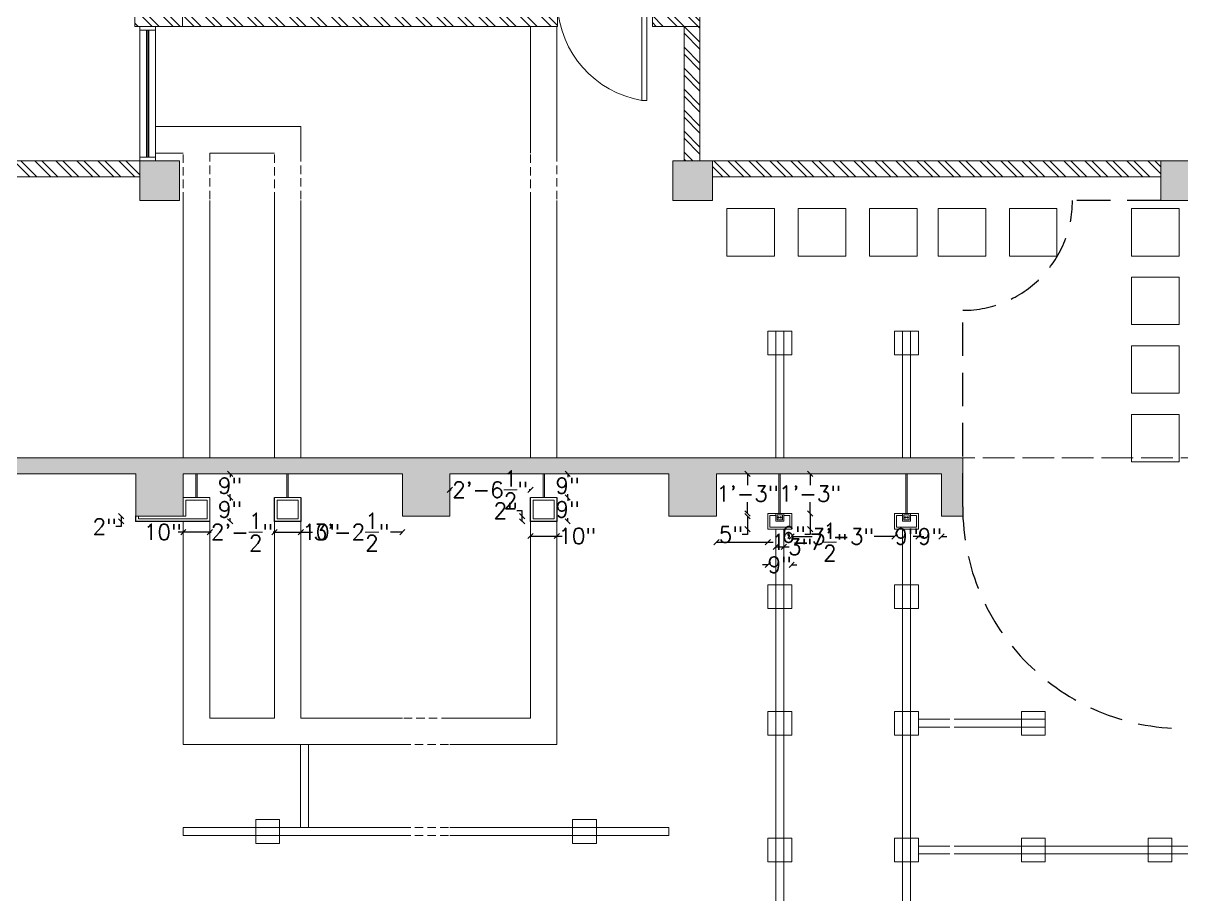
# Model space of a CAD drawing. Header units: inches. Extents: x 111501 to 134888, y 46021 to 52102.
# Drawn here: x 118566.7 to 119005.6, y 46442.8 to 46773 of the extents above; entities that cross this region are included whole.
import ezdxf

# ---------------------------------------------------------------- set-up
doc = ezdxf.new("R2010")
doc.units = ezdxf.units.IN
doc.header["$MEASUREMENT"] = 0
for name, pattern in [('ACAD_ISO02W100', [15, 12, -3]), ('DASHED', [19.05, 12.7, -6.35]), ('HIDDEN2', [4.7625, 3.175, -1.5875])]:
    doc.linetypes.add(name, pattern=pattern)
for name, color, linetype, lineweight in [('column', 252, 'Continuous', 9), ('dimension', 250, 'Continuous', 0), ('DOOR', 1, 'Continuous', 0), ('exterior', 7, 'Continuous', 5), ('SECTION', 7, 'Continuous', 0), ('wall', 7, 'Continuous', 9), ('window', 140, 'Continuous', 15)]:
    doc.layers.add(name, color=color, linetype=linetype, lineweight=lineweight)
doc.layers.add('false ceiling', color=5, linetype='Continuous')
doc.layers.add('H', color=9, linetype='Continuous')
doc.styles.get("Standard").update_dxf_attribs({"font": 'txt.shx', "height": 6})
doc.dimstyles.new('Standard$0', dxfattribs={"dimtxt": 4, "dimasz": 2, "dimexe": 0.125, "dimexo": 0.125, "dimgap": 0.25, "dimtad": 0, "dimtih": 1, "dimtoh": 1, "dimdec": 1, "dimlfac": -1, "dimzin": 0, "dimdsep": 46, "dimlunit": 4, "dimtxsty": 'Standard', "dimblk": 'OBLIQUE', "dimblk1": 'DOTSMALL', "dimblk2": 'DOTSMALL', "dimcen": 0, "dimse1": 1, "dimse2": 1, "dimadec": 0, "dimazin": 0, "dimtfac": 1, "dimtdec": 1, "dimtofl": 0, "dimtmove": 0, "dimatfit": 3, "dimfxl": 1, "dimtolj": 1, "dimtzin": 0, "dimarcsym": 0})
pattern_1 = [(135, (165811.399, -52608.515), (-3.97747564, -3.97747564), []), (135, (165811.399, -52605.8636), (-3.97747564, -3.97747564), [])]

# ---------------------------------------------------------------- blocks, each defined once
blk = doc.blocks.new('_Oblique')
at = {"color": 0, "linetype": 'ByBlock', "lineweight": -2}
blk.add_line((-0.5, -0.5), (0.5, 0.5), dxfattribs=at)
blk = doc.blocks.new('*D1491')
at = {"layer": 'Defpoints', "color": 0, "transparency": 16777216}
for p in [(118636.24, 46593.29), (118635.89, 46584.29), (118645.11, 46584.29)]:
    blk.add_point(p, dxfattribs=at)
at = {"layer": 'dimension', "color": 0, "lineweight": -2, "transparency": 16777216}
for p, q in [((118645.11, 46593.29), (118645.11, 46592.04)), ((118645.11, 46584.29), (118645.11, 46585.54))]:
    blk.add_line(p, q, dxfattribs=at)
at = {"layer": 'dimension', "color": 0, "lineweight": -2, "transparency": 16777216, "xscale": 2, "yscale": 2, "zscale": 2}
for p, rotation in [((118645.11, 46593.29), 90), ((118645.11, 46584.29), 270)]:
    blk.add_blockref('_Oblique', p, dxfattribs=dict(at, rotation=rotation))
at = {"layer": 'dimension', "color": 0, "lineweight": 5, "transparency": 16777216, "insert": (118645.11, 46588.79), "char_height": 6, "attachment_point": 5}
blk.add_mtext('\\A1;9"', dxfattribs=at)
blk = doc.blocks.new('_DOTSMALL')
at = {"color": 0, "linetype": 'ByBlock', "lineweight": -2, "const_width": 0.5}
blk.add_lwpolyline([(-0.0625, 0, 1), (0.0625, 0, 1)], format="xyb", close=True, dxfattribs=at)
blk = doc.blocks.new('*D1492')
at = {"layer": 'Defpoints', "color": 0, "transparency": 16777216}
for p in [(118637.05, 46602.29), (118645.11, 46602.29), (118636.5, 46593.29)]:
    blk.add_point(p, dxfattribs=at)
at = {"layer": 'dimension', "color": 0, "lineweight": -2, "transparency": 16777216}
for p, q in [((118645.11, 46602.29), (118645.11, 46601.04)), ((118645.11, 46593.29), (118645.11, 46594.54))]:
    blk.add_line(p, q, dxfattribs=at)
at = {"layer": 'dimension', "color": 0, "lineweight": -2, "transparency": 16777216, "xscale": 2, "yscale": 2, "zscale": 2}
for p, rotation in [((118645.11, 46602.29), 90), ((118645.11, 46593.29), 270)]:
    blk.add_blockref('_Oblique', p, dxfattribs=dict(at, rotation=rotation))
at = {"layer": 'dimension', "color": 0, "lineweight": 5, "transparency": 16777216, "insert": (118645.11, 46597.79), "char_height": 6, "attachment_point": 5}
blk.add_mtext('\\A1;9"', dxfattribs=at)
blk = doc.blocks.new('*D1493')
at = {"layer": 'Defpoints', "color": 0, "transparency": 16777216}
for p in [(118637.37, 46593.29), (118661.87, 46593.29), (118661.87, 46580.22)]:
    blk.add_point(p, dxfattribs=at)
at = {"layer": 'dimension', "color": 0, "lineweight": -2, "transparency": 16777216}
for p, q in [((118637.37, 46580.22), (118637.87, 46580.22)), ((118661.87, 46580.22), (118661.37, 46580.22))]:
    blk.add_line(p, q, dxfattribs=at)
at = {"layer": 'dimension', "color": 0, "lineweight": -2, "transparency": 16777216, "xscale": 2, "yscale": 2, "zscale": 2, "rotation": 180}
blk.add_blockref('_Oblique', (118637.37, 46580.22), dxfattribs=at)
at = {"layer": 'dimension', "color": 0, "lineweight": -2, "transparency": 16777216, "xscale": 2, "yscale": 2, "zscale": 2}
blk.add_blockref('_Oblique', (118661.87, 46580.22), dxfattribs=at)
at = {"layer": 'dimension', "color": 0, "lineweight": 5, "transparency": 16777216, "insert": (118649.62, 46580.22), "char_height": 6, "attachment_point": 5}
blk.add_mtext('\\A1;2\'-{\\H1.000000x;\\S1/2;}"', dxfattribs=at)
blk = doc.blocks.new('*D1494')
at = {"layer": 'Defpoints', "color": 0, "transparency": 16777216}
for p in [(118610.05, 46586.29), (118603.87, 46584.29), (118610.05, 46584.29)]:
    blk.add_point(p, dxfattribs=at)
at = {"layer": 'dimension', "color": 0, "lineweight": -2, "transparency": 16777216}
for p, q in [((118603.87, 46586.29), (118603.87, 46584.29)), ((118603.87, 46582.29), (118601.87, 46582.29)), ((118603.87, 46584.29), (118603.87, 46582.29))]:
    blk.add_line(p, q, dxfattribs=at)
at = {"layer": 'dimension', "color": 0, "lineweight": -2, "transparency": 16777216, "xscale": 2, "yscale": 2, "zscale": 2}
for p, rotation in [((118603.87, 46586.29), 90), ((118603.87, 46584.29), 270)]:
    blk.add_blockref('_Oblique', p, dxfattribs=dict(at, rotation=rotation))
at = {"layer": 'dimension', "color": 0, "lineweight": 5, "transparency": 16777216, "insert": (118597.62, 46582.29), "char_height": 6, "attachment_point": 5}
blk.add_mtext('\\A1;2"', dxfattribs=at)
blk = doc.blocks.new('*D1495')
at = {"layer": 'Defpoints', "color": 0, "transparency": 16777216}
for p in [(118661.87, 46581.92), (118671.87, 46582.41), (118671.87, 46580.22)]:
    blk.add_point(p, dxfattribs=at)
at = {"layer": 'dimension', "color": 0, "lineweight": -2, "transparency": 16777216}
for p, q in [((118661.87, 46580.22), (118671.87, 46580.22)), ((118671.87, 46580.22), (118673.87, 46580.22))]:
    blk.add_line(p, q, dxfattribs=at)
at = {"layer": 'dimension', "color": 0, "lineweight": -2, "transparency": 16777216, "xscale": 2, "yscale": 2, "zscale": 2, "rotation": 180}
blk.add_blockref('_Oblique', (118661.87, 46580.22), dxfattribs=at)
at = {"layer": 'dimension', "color": 0, "lineweight": -2, "transparency": 16777216, "xscale": 2, "yscale": 2, "zscale": 2}
blk.add_blockref('_Oblique', (118671.87, 46580.22), dxfattribs=at)
at = {"layer": 'dimension', "color": 0, "lineweight": 5, "transparency": 16777216, "insert": (118679.62, 46580.22), "char_height": 6, "attachment_point": 5}
blk.add_mtext('\\A1;10"', dxfattribs=at)
blk = doc.blocks.new('*D1496')
at = {"layer": 'Defpoints', "color": 0, "transparency": 16777216}
for p in [(118627.37, 46581.84), (118637.37, 46582.97), (118627.37, 46580.22)]:
    blk.add_point(p, dxfattribs=at)
at = {"layer": 'dimension', "color": 0, "lineweight": -2, "transparency": 16777216}
for p, q in [((118627.37, 46580.22), (118625.37, 46580.22)), ((118637.37, 46580.22), (118627.37, 46580.22))]:
    blk.add_line(p, q, dxfattribs=at)
at = {"layer": 'dimension', "color": 0, "lineweight": -2, "transparency": 16777216, "xscale": 2, "yscale": 2, "zscale": 2, "rotation": 180}
blk.add_blockref('_Oblique', (118627.37, 46580.22), dxfattribs=at)
at = {"layer": 'dimension', "color": 0, "lineweight": -2, "transparency": 16777216, "xscale": 2, "yscale": 2, "zscale": 2}
blk.add_blockref('_Oblique', (118637.37, 46580.22), dxfattribs=at)
at = {"layer": 'dimension', "color": 0, "lineweight": 5, "transparency": 16777216, "insert": (118619.62, 46580.22), "char_height": 6, "attachment_point": 5}
blk.add_mtext('\\A1;10"', dxfattribs=at)
blk = doc.blocks.new('*D1497')
at = {"layer": 'Defpoints', "color": 0, "transparency": 16777216}
for p in [(118710.33, 46586.29), (118671.87, 46583.8), (118710.33, 46580.22)]:
    blk.add_point(p, dxfattribs=at)
at = {"layer": 'dimension', "color": 0, "lineweight": -2, "transparency": 16777216}
for p, q in [((118671.87, 46580.22), (118676.35, 46580.22)), ((118710.33, 46580.22), (118705.85, 46580.22))]:
    blk.add_line(p, q, dxfattribs=at)
at = {"layer": 'dimension', "color": 0, "lineweight": -2, "transparency": 16777216, "xscale": 2, "yscale": 2, "zscale": 2, "rotation": 180}
blk.add_blockref('_Oblique', (118671.87, 46580.22), dxfattribs=at)
at = {"layer": 'dimension', "color": 0, "lineweight": -2, "transparency": 16777216, "xscale": 2, "yscale": 2, "zscale": 2}
blk.add_blockref('_Oblique', (118710.33, 46580.22), dxfattribs=at)
at = {"layer": 'dimension', "color": 0, "lineweight": 5, "transparency": 16777216, "insert": (118691.1, 46580.22), "char_height": 6, "attachment_point": 5}
blk.add_mtext('\\A1;3\'-2{\\H1.000000x;\\S1/2;}"', dxfattribs=at)
blk = doc.blocks.new('*D1498')
at = {"layer": 'Defpoints', "color": 0, "transparency": 16777216}
for p in [(118728.33, 46595.42), (118758.87, 46596.22), (118758.87, 46593.29)]:
    blk.add_point(p, dxfattribs=at)
at = {"layer": 'dimension', "color": 0, "lineweight": -2, "transparency": 16777216}
for p, q in [((118728.33, 46596.22), (118728.85, 46596.22)), ((118758.87, 46596.22), (118758.35, 46596.22))]:
    blk.add_line(p, q, dxfattribs=at)
at = {"layer": 'dimension', "color": 0, "lineweight": -2, "transparency": 16777216, "xscale": 2, "yscale": 2, "zscale": 2, "rotation": 180}
blk.add_blockref('_Oblique', (118728.33, 46596.22), dxfattribs=at)
at = {"layer": 'dimension', "color": 0, "lineweight": -2, "transparency": 16777216, "xscale": 2, "yscale": 2, "zscale": 2}
blk.add_blockref('_Oblique', (118758.87, 46596.22), dxfattribs=at)
at = {"layer": 'dimension', "color": 0, "lineweight": 5, "transparency": 16777216, "insert": (118743.6, 46596.22), "char_height": 6, "attachment_point": 5}
blk.add_mtext('\\A1;2\'-6{\\H1.000000x;\\S1/2;}"', dxfattribs=at)
blk = doc.blocks.new('*D1499')
at = {"layer": 'Defpoints', "color": 0, "transparency": 16777216}
for p in [(118728.33, 46586.29), (118755.74, 46586.29), (118758.87, 46584.29)]:
    blk.add_point(p, dxfattribs=at)
at = {"layer": 'dimension', "color": 0, "lineweight": -2, "transparency": 16777216}
for p, q in [((118755.74, 46588.29), (118753.74, 46588.29)), ((118755.74, 46586.29), (118755.74, 46588.29)), ((118755.74, 46584.29), (118755.74, 46586.29))]:
    blk.add_line(p, q, dxfattribs=at)
at = {"layer": 'dimension', "color": 0, "lineweight": -2, "transparency": 16777216, "xscale": 2, "yscale": 2, "zscale": 2}
for p, rotation in [((118755.74, 46586.29), 90), ((118755.74, 46584.29), 270)]:
    blk.add_blockref('_Oblique', p, dxfattribs=dict(at, rotation=rotation))
at = {"layer": 'dimension', "color": 0, "lineweight": 5, "transparency": 16777216, "insert": (118749.49, 46588.29), "char_height": 6, "attachment_point": 5}
blk.add_mtext('\\A1;2"', dxfattribs=at)
blk = doc.blocks.new('*D1500')
at = {"layer": 'Defpoints', "color": 0, "transparency": 16777216}
for p in [(118758.87, 46580.99), (118768.87, 46580.99), (118768.87, 46578.72)]:
    blk.add_point(p, dxfattribs=at)
at = {"layer": 'dimension', "color": 0, "lineweight": -2, "transparency": 16777216}
for p, q in [((118758.87, 46578.72), (118768.87, 46578.72)), ((118768.87, 46578.72), (118770.87, 46578.72))]:
    blk.add_line(p, q, dxfattribs=at)
at = {"layer": 'dimension', "color": 0, "lineweight": -2, "transparency": 16777216, "xscale": 2, "yscale": 2, "zscale": 2, "rotation": 180}
blk.add_blockref('_Oblique', (118758.87, 46578.72), dxfattribs=at)
at = {"layer": 'dimension', "color": 0, "lineweight": -2, "transparency": 16777216, "xscale": 2, "yscale": 2, "zscale": 2}
blk.add_blockref('_Oblique', (118768.87, 46578.72), dxfattribs=at)
at = {"layer": 'dimension', "color": 0, "lineweight": 5, "transparency": 16777216, "insert": (118776.62, 46578.72), "char_height": 6, "attachment_point": 5}
blk.add_mtext('\\A1;10"', dxfattribs=at)
blk = doc.blocks.new('*D1501')
at = {"layer": 'Defpoints', "color": 0, "transparency": 16777216}
for p in [(118768.35, 46593.29), (118772.96, 46593.29), (118768.76, 46584.29)]:
    blk.add_point(p, dxfattribs=at)
at = {"layer": 'dimension', "color": 0, "lineweight": -2, "transparency": 16777216}
for p, q in [((118772.96, 46593.29), (118772.96, 46592.04)), ((118772.96, 46584.29), (118772.96, 46585.54))]:
    blk.add_line(p, q, dxfattribs=at)
at = {"layer": 'dimension', "color": 0, "lineweight": -2, "transparency": 16777216, "xscale": 2, "yscale": 2, "zscale": 2}
for p, rotation in [((118772.96, 46593.29), 90), ((118772.96, 46584.29), 270)]:
    blk.add_blockref('_Oblique', p, dxfattribs=dict(at, rotation=rotation))
at = {"layer": 'dimension', "color": 0, "lineweight": 5, "transparency": 16777216, "insert": (118772.96, 46588.79), "char_height": 6, "attachment_point": 5}
blk.add_mtext('\\A1;9"', dxfattribs=at)
blk = doc.blocks.new('*D1502')
at = {"layer": 'Defpoints', "color": 0, "lineweight": 5, "transparency": 16777216}
for p in [(118772.96, 46602.29), (118775.14, 46602.29), (118768.35, 46593.29)]:
    blk.add_point(p, dxfattribs=at)
at = {"layer": 'dimension', "color": 0, "lineweight": -2, "transparency": 16777216}
for p, q in [((118772.96, 46602.29), (118772.96, 46601.04)), ((118772.96, 46593.29), (118772.96, 46594.54))]:
    blk.add_line(p, q, dxfattribs=at)
at = {"layer": 'dimension', "color": 0, "lineweight": -2, "transparency": 16777216, "xscale": 2, "yscale": 2, "zscale": 2}
for p, rotation in [((118772.96, 46602.29), 90), ((118772.96, 46593.29), 270)]:
    blk.add_blockref('_Oblique', p, dxfattribs=dict(at, rotation=rotation))
at = {"layer": 'dimension', "color": 0, "lineweight": 5, "transparency": 16777216, "insert": (118772.96, 46597.79), "char_height": 6, "attachment_point": 5}
blk.add_mtext('\\A1;9"', dxfattribs=at)
blk = doc.blocks.new('*D1503')
at = {"layer": 'Defpoints', "color": 0, "transparency": 16777216}
for p in [(118829.3, 46586.29), (118841.07, 46581.29), (118848.8, 46581.29)]:
    blk.add_point(p, dxfattribs=at)
at = {"layer": 'dimension', "color": 0, "lineweight": -2, "transparency": 16777216}
for p, q in [((118841.07, 46586.29), (118841.07, 46581.29)), ((118841.07, 46579.29), (118839.07, 46579.29)), ((118841.07, 46581.29), (118841.07, 46579.29))]:
    blk.add_line(p, q, dxfattribs=at)
at = {"layer": 'dimension', "color": 0, "lineweight": -2, "transparency": 16777216, "xscale": 2, "yscale": 2, "zscale": 2}
for p, rotation in [((118841.07, 46586.29), 90), ((118841.07, 46581.29), 270)]:
    blk.add_blockref('_Oblique', p, dxfattribs=dict(at, rotation=rotation))
at = {"layer": 'dimension', "color": 0, "lineweight": 5, "transparency": 16777216, "insert": (118834.82, 46579.29), "char_height": 6, "attachment_point": 5}
blk.add_mtext('\\A1;5"', dxfattribs=at)
blk = doc.blocks.new('*D1504')
at = {"layer": 'Defpoints', "color": 0, "lineweight": 5, "transparency": 16777216}
for p in [(118841.07, 46602.29), (118850.1, 46602.29), (118848.8, 46587.29)]:
    blk.add_point(p, dxfattribs=at)
at = {"layer": 'dimension', "color": 0, "lineweight": -2, "transparency": 16777216}
for p, q in [((118841.07, 46602.29), (118841.07, 46598.04)), ((118841.07, 46587.29), (118841.07, 46591.54))]:
    blk.add_line(p, q, dxfattribs=at)
at = {"layer": 'dimension', "color": 0, "lineweight": -2, "transparency": 16777216, "xscale": 2, "yscale": 2, "zscale": 2}
for p, rotation in [((118841.07, 46602.29), 90), ((118841.07, 46587.29), 270)]:
    blk.add_blockref('_Oblique', p, dxfattribs=dict(at, rotation=rotation))
at = {"layer": 'dimension', "color": 0, "lineweight": 5, "transparency": 16777216, "insert": (118841.07, 46594.79), "char_height": 6, "attachment_point": 5}
blk.add_mtext('\\A1;1\'-3"', dxfattribs=at)
blk = doc.blocks.new('*D1505')
at = {"layer": 'Defpoints', "color": 0, "transparency": 16777216}
for p in [(118858.23, 46602.29), (118864.79, 46602.29), (118857.8, 46587.29)]:
    blk.add_point(p, dxfattribs=at)
at = {"layer": 'dimension', "color": 0, "lineweight": -2, "transparency": 16777216}
for p, q in [((118864.79, 46602.29), (118864.79, 46598.04)), ((118864.79, 46587.29), (118864.79, 46591.54))]:
    blk.add_line(p, q, dxfattribs=at)
at = {"layer": 'dimension', "color": 0, "lineweight": -2, "transparency": 16777216, "xscale": 2, "yscale": 2, "zscale": 2}
for p, rotation in [((118864.79, 46602.29), 90), ((118864.79, 46587.29), 270)]:
    blk.add_blockref('_Oblique', p, dxfattribs=dict(at, rotation=rotation))
at = {"layer": 'dimension', "color": 0, "lineweight": 5, "transparency": 16777216, "insert": (118864.79, 46594.79), "char_height": 6, "attachment_point": 5}
blk.add_mtext('\\A1;1\'-3"', dxfattribs=at)
blk = doc.blocks.new('*D1506')
at = {"layer": 'Defpoints', "color": 0, "transparency": 16777216}
for p in [(118857.8, 46587.29), (118857.8, 46581.29), (118864.79, 46581.29)]:
    blk.add_point(p, dxfattribs=at)
at = {"layer": 'dimension', "color": 0, "lineweight": -2, "transparency": 16777216}
for p, q in [((118864.79, 46587.29), (118864.79, 46581.29)), ((118864.79, 46579.29), (118862.79, 46579.29)), ((118864.79, 46581.29), (118864.79, 46579.29))]:
    blk.add_line(p, q, dxfattribs=at)
at = {"layer": 'dimension', "color": 0, "lineweight": -2, "transparency": 16777216, "xscale": 2, "yscale": 2, "zscale": 2}
for p, rotation in [((118864.79, 46587.29), 90), ((118864.79, 46581.29), 270)]:
    blk.add_blockref('_Oblique', p, dxfattribs=dict(at, rotation=rotation))
at = {"layer": 'dimension', "color": 0, "lineweight": 5, "transparency": 16777216, "insert": (118858.54, 46579.29), "char_height": 6, "attachment_point": 5}
blk.add_mtext('\\A1;6"', dxfattribs=at)
blk = doc.blocks.new('*D1507')
at = {"layer": 'Defpoints', "color": 0, "transparency": 16777216}
for p in [(118851.8, 46578.09), (118854.8, 46578.58), (118854.8, 46574.61)]:
    blk.add_point(p, dxfattribs=at)
at = {"layer": 'dimension', "color": 0, "lineweight": -2, "transparency": 16777216}
for p, q in [((118851.8, 46574.61), (118854.8, 46574.61)), ((118854.8, 46574.61), (118856.8, 46574.61))]:
    blk.add_line(p, q, dxfattribs=at)
at = {"layer": 'dimension', "color": 0, "lineweight": -2, "transparency": 16777216, "xscale": 2, "yscale": 2, "zscale": 2, "rotation": 180}
blk.add_blockref('_Oblique', (118851.8, 46574.61), dxfattribs=at)
at = {"layer": 'dimension', "color": 0, "lineweight": -2, "transparency": 16777216, "xscale": 2, "yscale": 2, "zscale": 2}
blk.add_blockref('_Oblique', (118854.8, 46574.61), dxfattribs=at)
at = {"layer": 'dimension', "color": 0, "lineweight": 5, "transparency": 16777216, "insert": (118861.05, 46574.61), "char_height": 6, "attachment_point": 5}
blk.add_mtext('\\A1;3"', dxfattribs=at)
blk = doc.blocks.new('*D1508')
at = {"layer": 'Defpoints', "color": 0, "transparency": 16777216}
for p in [(118848.8, 46581.29), (118857.8, 46581.29), (118857.8, 46567.82)]:
    blk.add_point(p, dxfattribs=at)
at = {"layer": 'dimension', "color": 0, "lineweight": -2, "transparency": 16777216}
for p, q in [((118848.8, 46567.82), (118846.8, 46567.82)), ((118857.8, 46567.82), (118859.8, 46567.82))]:
    blk.add_line(p, q, dxfattribs=at)
at = {"layer": 'dimension', "color": 0, "lineweight": -2, "transparency": 16777216, "xscale": 2, "yscale": 2, "zscale": 2}
blk.add_blockref('_Oblique', (118848.8, 46567.82), dxfattribs=at)
at = {"layer": 'dimension', "color": 0, "lineweight": -2, "transparency": 16777216, "xscale": 2, "yscale": 2, "zscale": 2, "rotation": 180}
blk.add_blockref('_Oblique', (118857.8, 46567.82), dxfattribs=at)
at = {"layer": 'dimension', "color": 0, "lineweight": 5, "transparency": 16777216, "insert": (118853.3, 46567.82), "char_height": 6, "attachment_point": 5}
blk.add_mtext('\\A1;9"', dxfattribs=at)
blk = doc.blocks.new('*D1509')
at = {"layer": 'Defpoints', "color": 0, "transparency": 16777216}
for p in [(118829.3, 46586.29), (118848.8, 46587.29), (118848.8, 46576.44)]:
    blk.add_point(p, dxfattribs=at)
at = {"layer": 'dimension', "color": 0, "lineweight": -2, "transparency": 16777216}
for p, q in [((118829.3, 46576.44), (118848.8, 46576.44)), ((118848.8, 46576.44), (118850.8, 46576.44))]:
    blk.add_line(p, q, dxfattribs=at)
at = {"layer": 'dimension', "color": 0, "lineweight": -2, "transparency": 16777216, "xscale": 2, "yscale": 2, "zscale": 2, "rotation": 180}
blk.add_blockref('_Oblique', (118829.3, 46576.44), dxfattribs=at)
at = {"layer": 'dimension', "color": 0, "lineweight": -2, "transparency": 16777216, "xscale": 2, "yscale": 2, "zscale": 2}
blk.add_blockref('_Oblique', (118848.8, 46576.44), dxfattribs=at)
at = {"layer": 'dimension', "color": 0, "lineweight": 5, "transparency": 16777216, "insert": (118864.55, 46576.44), "char_height": 6, "attachment_point": 5}
blk.add_mtext('\\A1;1\'-7{\\H1.000000x;\\S1/2;}"', dxfattribs=at)
blk = doc.blocks.new('*D1510')
at = {"layer": 'Defpoints', "color": 0, "transparency": 16777216}
for p in [(118857.8, 46587.29), (118896.8, 46587.29), (118896.8, 46578.56)]:
    blk.add_point(p, dxfattribs=at)
at = {"layer": 'dimension', "color": 0, "lineweight": -2, "transparency": 16777216}
for p, q in [((118857.8, 46578.56), (118865.55, 46578.56)), ((118896.8, 46578.56), (118889.05, 46578.56))]:
    blk.add_line(p, q, dxfattribs=at)
at = {"layer": 'dimension', "color": 0, "lineweight": -2, "transparency": 16777216, "xscale": 2, "yscale": 2, "zscale": 2, "rotation": 180}
blk.add_blockref('_Oblique', (118857.8, 46578.56), dxfattribs=at)
at = {"layer": 'dimension', "color": 0, "lineweight": -2, "transparency": 16777216, "xscale": 2, "yscale": 2, "zscale": 2}
blk.add_blockref('_Oblique', (118896.8, 46578.56), dxfattribs=at)
at = {"layer": 'dimension', "color": 0, "lineweight": 5, "transparency": 16777216, "insert": (118877.3, 46578.56), "char_height": 6, "attachment_point": 5}
blk.add_mtext('\\A1;3\'-3"', dxfattribs=at)
blk = doc.blocks.new('*D1511')
at = {"layer": 'Defpoints', "color": 0, "transparency": 16777216}
for p in [(118896.8, 46581.29), (118905.8, 46581.29), (118905.8, 46578.56)]:
    blk.add_point(p, dxfattribs=at)
at = {"layer": 'dimension', "color": 0, "lineweight": -2, "transparency": 16777216}
for p, q in [((118896.8, 46578.56), (118894.8, 46578.56)), ((118905.8, 46578.56), (118907.8, 46578.56))]:
    blk.add_line(p, q, dxfattribs=at)
at = {"layer": 'dimension', "color": 0, "lineweight": -2, "transparency": 16777216, "xscale": 2, "yscale": 2, "zscale": 2}
blk.add_blockref('_Oblique', (118896.8, 46578.56), dxfattribs=at)
at = {"layer": 'dimension', "color": 0, "lineweight": -2, "transparency": 16777216, "xscale": 2, "yscale": 2, "zscale": 2, "rotation": 180}
blk.add_blockref('_Oblique', (118905.8, 46578.56), dxfattribs=at)
at = {"layer": 'dimension', "color": 0, "lineweight": 5, "transparency": 16777216, "insert": (118901.3, 46578.56), "char_height": 6, "attachment_point": 5}
blk.add_mtext('\\A1;9"', dxfattribs=at)
blk = doc.blocks.new('*D1512')
at = {"layer": 'Defpoints', "color": 0, "transparency": 16777216}
for p in [(118914.58, 46586.29), (118905.8, 46583.58), (118914.58, 46578.56)]:
    blk.add_point(p, dxfattribs=at)
at = {"layer": 'dimension', "color": 0, "lineweight": -2, "transparency": 16777216}
for p, q in [((118905.8, 46578.56), (118903.8, 46578.56)), ((118914.58, 46578.56), (118916.58, 46578.56))]:
    blk.add_line(p, q, dxfattribs=at)
at = {"layer": 'dimension', "color": 0, "lineweight": -2, "transparency": 16777216, "xscale": 2, "yscale": 2, "zscale": 2}
blk.add_blockref('_Oblique', (118905.8, 46578.56), dxfattribs=at)
at = {"layer": 'dimension', "color": 0, "lineweight": -2, "transparency": 16777216, "xscale": 2, "yscale": 2, "zscale": 2, "rotation": 180}
blk.add_blockref('_Oblique', (118914.58, 46578.56), dxfattribs=at)
at = {"layer": 'dimension', "color": 0, "lineweight": 5, "transparency": 16777216, "insert": (118910.19, 46578.56), "char_height": 6, "attachment_point": 5}
blk.add_mtext('\\A1;9"', dxfattribs=at)

msp = doc.modelspace()

# ---------------------------------------------------------------- hatches: boundary and pattern name
at = {"layer": 'column'}
h = msp.add_hatch(color=256, dxfattribs=at)
h.paths.add_polyline_path([(118614.82, 46720.78), (118625.82, 46720.78), (118625.82, 46709.78), (118614.82, 46709.78)])
h.paths.add_polyline_path([(118614.82, 46709.78), (118610.82, 46709.78), (118610.82, 46720.78), (118614.82, 46720.78)])
h.paths.add_polyline_path([(118625.82, 46709.78), (118625.82, 46705.78), (118614.82, 46705.78), (118614.82, 46709.78)])
h.paths.add_polyline_path([(118610.82, 46705.78), (118610.82, 46709.78), (118614.82, 46709.78), (118614.82, 46705.78)])
h = msp.add_hatch(color=256, dxfattribs=at)
h.paths.add_polyline_path([(118816.74, 46720.78), (118827.74, 46720.78), (118827.74, 46709.78), (118816.74, 46709.78)])
h.paths.add_polyline_path([(118816.74, 46709.78), (118812.74, 46709.78), (118812.74, 46720.78), (118816.74, 46720.78)])
h.paths.add_polyline_path([(118827.74, 46709.78), (118827.74, 46705.78), (118816.74, 46705.78), (118816.74, 46709.78)])
h.paths.add_polyline_path([(118812.74, 46705.78), (118812.74, 46709.78), (118816.74, 46709.78), (118816.74, 46705.78)])
h = msp.add_hatch(color=256, dxfattribs=at)
h.paths.add_polyline_path([(119001.53, 46720.78), (119012.53, 46720.78), (119012.53, 46709.78), (119001.53, 46709.78)])
h.paths.add_polyline_path([(119001.53, 46709.78), (118997.53, 46709.78), (118997.53, 46720.78), (119001.53, 46720.78)])
h.paths.add_polyline_path([(119012.53, 46709.78), (119012.53, 46705.78), (119001.53, 46705.78), (119001.53, 46709.78)])
h.paths.add_polyline_path([(118997.53, 46705.78), (118997.53, 46709.78), (119001.53, 46709.78), (119001.53, 46705.78)])
at = {"layer": 'wall', "lineweight": 5}
h = msp.add_hatch(dxfattribs=at)
h.set_pattern_fill('ANSI32', color=256, scale=15, angle=90, style=0)
h.set_pattern_definition(pattern_1)
h.paths.add_polyline_path([(118698.3, 46771.78), (118695.15, 46771.78), (118627.06, 46771.78), (118627.06, 46779.78), (118769.06, 46779.78), (118769.06, 46771.78), (118746.3, 46771.78), (118746.3, 46771.83)])
h.paths.add_polyline_path([(118823.06, 46771.78), (118823.06, 46779.78), (118805.06, 46779.78), (118805.06, 46775.78), (118805.06, 46771.78), (118817.06, 46771.78)])
h.paths.add_polyline_path([(118627.06, 46771.78), (118627.06, 46779.78), (118609.06, 46779.78), (118609.06, 46771.78), (118610.87, 46771.78), (118616.87, 46771.78)])
h = msp.add_hatch(dxfattribs=at)
h.set_pattern_fill('ANSI32', color=256, scale=15, angle=90, style=0)
h.set_pattern_definition(pattern_1)
h.paths.add_polyline_path([(118823.06, 46771.78), (118817.06, 46771.78), (118817.06, 46720.78), (118823.06, 46720.78)])
h = msp.add_hatch(dxfattribs=at)
h.set_pattern_fill('ANSI32', color=256, scale=15, angle=90, style=0)
h.set_pattern_definition(pattern_1)
h.paths.add_polyline_path([(118281.94, 46714.78), (118281.94, 46720.78), (118093.01, 46720.78), (118093.01, 46714.78)])
h.paths.add_polyline_path([(118485.87, 46714.78), (118485.87, 46720.78), (118296.94, 46720.78), (118296.94, 46714.78)])
h.paths.add_polyline_path([(118078.01, 46714.78), (118078.01, 46720.78), (117893.09, 46720.78), (117893.09, 46714.78)])
h.paths.add_polyline_path([(118610.87, 46714.78), (118610.87, 46720.78), (118500.87, 46720.78), (118500.87, 46714.78)])
h = msp.add_hatch(dxfattribs=at)
h.set_pattern_fill('ANSI32', color=256, scale=15, angle=90, style=0)
h.set_pattern_definition(pattern_1)
h.paths.add_polyline_path([(118997.58, 46714.78), (118997.58, 46720.78), (118827.8, 46720.78), (118827.8, 46714.78)])
h = msp.add_hatch(dxfattribs=at)
h.set_pattern_fill('CONC', color=256, scale=10, style=0)
h.set_pattern_definition([(0, (-2255.474, -1100.255), (0, 10), [0, -10]), (0, (-2255.374, -1103.755), (0, 10), [0, -10]), (0, (-2255.074, -1098.355), (0, 10), [0, -10]), (338.1986, (-2260.274, -1101.4553), (30.00000273, -9.999999105), [1.07703, -52.77462]), (216.8699, (-2259.274, -1101.8553), (29.999999178, 20.000001233), [0.5, -49.5]), (130.6013, (-2259.6739, -1102.1553), (50.000004212, -59.999990182), [0.92195, -91.27349]), (206.5651, (-2262.974, -1103.3553), (-9.99999158, -10.0000131), [0.22361, -22.13707]), (326.3099, (-2263.174, -1103.4553), (19.99999558, -10.000013345), [0.36056, -35.69496]), (108.4349, (-2262.874, -1103.6553), (-9.99998403, 20.000004346), [0.31623, -31.30655]), (225, (-2256.574, -1104.355), (-2e-15, -10.0000031), [0.42426, -13.71787]), (0, (-2256.874, -1104.655), (10, 10), [0.6, -9.4]), (135, (-2256.274, -1104.655), (-10.0000031, 1e-15), [0.42426, -13.71787]), (251.5651, (-2257.774, -1097.9553), (9.99998403, 20.000004346), [0.31623, -31.30655]), (0, (-2257.874, -1098.255), (10, 10), [0.5, -9.5]), (143.1301, (-2257.374, -1098.2553), (-29.999999178, 20.000001233), [0.5, -49.5]), (213.6901, (-2263.074, -1097.8553), (19.99999558, 10.000013345), [0.36056, -35.69496]), (341.5651, (-2263.374, -1098.0553), (-20.000004346, 9.99998403), [0.63246, -30.99032]), (126.8699, (-2262.774, -1098.2553), (20.000001233, -29.999999178), [0.5, -49.5]), (0, (-2260.174, -1098.255), (0, 10), [0, -10]), (0, (-2262.874, -1100.855), (0, 10), [0, -10]), (0, (-2260.074, -1104.555), (0, 10), [0, -10]), (0, (-2257.374, -1101.455), (0, 10), [0, -10]), (0, (-2260.274, -1099.755), (0, 10), [0, -10]), (0, (-2262.474, -1099.455), (0, 10), [0, -10]), (0, (-2261.574, -1100.055), (0, 10), [0, -10]), (0, (-2261.974, -1102.455), (0, 10), [0, -10]), (0, (-2264.374, -1102.055), (0, 10), [0, -10]), (0, (-2264.274, -1099.755), (0, 10), [0, -10]), (0, (-2264.574, -1097.555), (0, 10), [0, -10]), (0, (-2261.474, -1097.155), (0, 10), [0, -10]), (0, (-2259.274, -1096.755), (0, 10), [0, -10]), (0, (-2255.774, -1097.155), (0, 10), [0, -10]), (0, (-2258.174, -1100.255), (0, 10), [0, -10]), (0, (-2259.174, -1098.455), (0, 10), [0, -10]), (0, (-2258.374, -1103.255), (0, 10), [0, -10]), (0, (-2261.374, -1103.755), (0, 10), [0, -10]), (0, (-2258.374, -1105.955), (0, 10), [0, -10]), (0, (-2261.674, -1105.355), (0, 10), [0, -10]), (0, (-2264.874, -1105.655), (0, 10), [0, -10]), (0, (-2263.674, -1106.155), (0, 10), [0, -10]), (0, (-2263.574, -1104.755), (0, 10), [0, -10]), (0, (-2256.874, -1106.355), (0, 10), [0, -10]), (0, (-2255.674, -1102.255), (0, 10), [0, -10]), (0, (-2256.174, -1099.255), (0, 10), [0, -10]), (0, (-2260.774, -1106.455), (0, 10), [0, -10])])
h.paths.add_polyline_path([(118400.4, 46602.29), (118462.94, 46602.29), (118472.94, 46602.29), (118484.37, 46602.29), (118484.37, 46586.29), (118502.37, 46586.29), (118502.37, 46602.29), (118530.87, 46602.29), (118540.87, 46602.29), (118609.37, 46602.29), (118609.37, 46586.29), (118627.37, 46586.29), (118627.37, 46602.29), (118637.37, 46602.29), (118661.87, 46602.29), (118671.87, 46602.29), (118710.33, 46602.29), (118710.33, 46586.29), (118728.33, 46586.29), (118728.33, 46602.29), (118758.87, 46602.29), (118768.87, 46602.29), (118811.3, 46602.29), (118811.3, 46586.29), (118829.3, 46586.29), (118829.3, 46602.29), (118848.8, 46602.29), (118851.8, 46602.29), (118854.8, 46602.29), (118857.8, 46602.29), (118896.8, 46602.29), (118899.8, 46602.29), (118902.8, 46602.29), (118905.8, 46602.29), (118914.58, 46602.29), (118914.58, 46586.29), (118922.58, 46586.29), (118922.58, 46589.79), (118922.58, 46608.29), (118914.58, 46608.29), (118902.8, 46608.29), (118899.8, 46608.29), (118854.8, 46608.29), (118851.8, 46608.29), (118829.3, 46608.29), (118811.3, 46608.29), (118768.87, 46608.29), (118758.87, 46608.29), (118728.33, 46608.29), (118710.33, 46608.29), (118671.87, 46608.29), (118661.87, 46608.29), (118637.37, 46608.29), (118627.37, 46608.29), (118609.37, 46608.29), (118540.87, 46608.29), (118530.87, 46608.29), (118502.37, 46608.29), (118484.37, 46608.29), (118472.94, 46608.29), (118462.94, 46608.29), (118400.4, 46608.29)])
h.paths.add_polyline_path([(118197.23, 46602.29), (118240.94, 46602.29), (118250.94, 46602.29), (118280.44, 46602.29), (118280.44, 46586.29), (118298.44, 46586.29), (118298.44, 46602.29), (118349.94, 46602.29), (118359.94, 46602.29), (118382.4, 46602.29), (118382.4, 46608.29), (118359.94, 46608.29), (118349.94, 46608.29), (118298.44, 46608.29), (118280.44, 46608.29), (118250.94, 46608.29), (118240.94, 46608.29), (118197.23, 46608.29)])
h.paths.add_polyline_path([(117999.8, 46602.29), (118076.51, 46602.29), (118076.51, 46586.29), (118094.51, 46586.29), (118094.51, 46602.29), (118179.23, 46602.29), (118179.23, 46608.29), (117999.8, 46608.29)])
h.paths.add_polyline_path([(117878.09, 46602.29), (117878.09, 46586.29), (117896.09, 46586.29), (117896.09, 46602.29), (117981.8, 46602.29), (117981.8, 46608.29), (117878.09, 46608.29)])
h.paths.add_polyline_path([(118382.4, 46602.29), (118382.4, 46586.29), (118400.4, 46586.29), (118400.4, 46602.29), (118400.4, 46608.29), (118382.4, 46608.29)])
h.paths.add_polyline_path([(117981.8, 46586.29), (117999.8, 46586.29), (117999.8, 46608.29), (117981.8, 46608.29)])
h.paths.add_polyline_path([(118179.23, 46586.29), (118197.23, 46586.29), (118197.23, 46608.29), (118179.23, 46608.29)])

# ---------------------------------------------------------------- linework, layer by layer
at = {"lineweight": 5}
msp.add_lwpolyline([(118627.37, 46584.29), (118609.37, 46584.29), (118609.37, 46586.29), (118627.37, 46586.29)], dxfattribs=at)
at = {"layer": 'column'}
for points in [[(118610.87, 46720.78), (118610.87, 46705.78), (118625.87, 46705.78), (118625.87, 46720.78)], [(118812.8, 46720.78), (118812.8, 46705.78), (118827.8, 46705.78), (118827.8, 46720.78)], [(118997.58, 46720.78), (118997.58, 46705.78), (119012.58, 46705.78), (119012.58, 46720.78)]]:
    msp.add_lwpolyline(points, close=True, dxfattribs=at)
at = {"layer": 'DOOR', "color": 5, "linetype": 'Continuous', "lineweight": 0}
msp.add_lwpolyline([(118801.06, 46779.78), (118802.91, 46779.78), (118802.91, 46743.74), (118801.06, 46743.74)], close=True, dxfattribs=at)
msp.add_arc((118807.53, 46781.67, -0.46), 38.48, 182.8139, 260.3269, dxfattribs=at)
at = {"layer": 'exterior', "color": 1, "linetype": 'ACAD_ISO02W100'}
msp.add_line((119347.18, 46608.29), (117820.73, 46608.29), dxfattribs=at)
at = {"layer": 'false ceiling', "linetype": 'HIDDEN2', "lineweight": 5}
for p, q in [((118627.37, 46705.78), (118627.37, 46723.78)), ((118637.37, 46723.78), (118637.37, 46705.78)), ((118661.87, 46705.78), (118661.87, 46723.78)), ((118671.87, 46723.78), (118671.87, 46705.78)), ((118758.87, 46705.78), (118758.87, 46723.78)), ((118768.87, 46723.78), (118768.87, 46705.78)), ((118728.33, 46509.78), (118710.33, 46509.78)), ((118728.33, 46509.78), (118710.33, 46509.78)), ((118914.58, 46509.29), (118922.58, 46509.29)), ((118914.58, 46506.29), (118922.58, 46506.29)), ((118710.33, 46499.78), (118728.33, 46499.78)), ((118710.33, 46499.78), (118728.33, 46499.78)), ((118710.33, 46468.29), (118728.33, 46468.29)), ((118710.33, 46465.29), (118728.33, 46465.29)), ((118914.58, 46461.29), (118922.58, 46461.29)), ((118914.58, 46458.29), (118922.58, 46458.29))]:
    msp.add_line(p, q, dxfattribs=at)
at = {"layer": 'false ceiling', "lineweight": 5}
for points in [[(118758.87, 46723.78), (118758.87, 46771.78), (118768.87, 46771.78), (118768.87, 46723.78)], [(118671.87, 46723.78), (118671.87, 46733.78), (118616.87, 46733.78), (118616.87, 46723.78), (118627.37, 46723.78)], [(118637.37, 46723.78), (118661.87, 46723.78)], [(118627.37, 46608.29), (118627.37, 46705.78)], [(118637.37, 46705.78), (118637.37, 46608.29)], [(118661.87, 46608.29), (118661.87, 46705.78)], [(118671.87, 46705.78), (118671.87, 46608.29)], [(118758.87, 46608.29), (118758.87, 46705.78)], [(118768.87, 46705.78), (118768.87, 46608.29)], [(118854.8, 46608.29), (118854.8, 46656.29), (118851.8, 46656.29), (118851.8, 46608.29)], [(118902.8, 46608.29), (118902.8, 46656.29), (118899.8, 46656.29), (118899.8, 46608.29)], [(118848.8, 46608.29), (118857.8, 46608.29)], [(118896.8, 46608.29), (118905.8, 46608.29)], [(118627.37, 46593.29), (118627.37, 46586.29)], [(118627.37, 46586.29), (118627.37, 46593.29)], [(118637.37, 46593.29), (118637.37, 46509.78)], [(118661.87, 46509.78), (118661.87, 46593.29)], [(118671.87, 46593.29), (118671.87, 46509.78)], [(118758.87, 46509.78), (118758.87, 46593.29)], [(118768.87, 46593.29), (118768.87, 46509.78)], [(118627.37, 46509.78), (118627.37, 46584.29)], [(118851.8, 46581.29), (118851.8, 46433.79), (118854.8, 46433.79), (118854.8, 46581.29)], [(118899.8, 46581.29), (118899.8, 46433.79), (118902.8, 46433.79), (118902.8, 46581.29)], [(118710.33, 46499.78), (118627.37, 46499.78), (118627.37, 46509.78)], [(118637.37, 46509.78), (118661.87, 46509.78)], [(118671.87, 46509.78), (118710.33, 46509.78)], [(118768.87, 46509.78), (118768.87, 46499.78), (118728.33, 46499.78)], [(118728.33, 46509.78), (118758.87, 46509.78)], [(118914.58, 46509.29), (118905.8, 46509.29), (118905.8, 46506.29), (118914.58, 46506.29)], [(118922.58, 46506.29), (118953.8, 46506.29), (118953.8, 46509.29), (118922.58, 46509.29)], [(118710.33, 46468.29), (118627.37, 46468.29), (118627.37, 46465.29), (118710.33, 46465.29)], [(118728.33, 46465.29), (118811.3, 46465.29), (118811.3, 46468.29), (118728.33, 46468.29)], [(118914.58, 46461.29), (118905.8, 46461.29), (118905.8, 46458.29), (118914.58, 46458.29)], [(118922.58, 46458.29), (119049.8, 46458.29), (119049.8, 46461.29), (118922.58, 46461.29)]]:
    msp.add_lwpolyline(points, dxfattribs=at)
for points in [[(118833.3, 46684.78), (118833.3, 46702.78), (118851.3, 46702.78), (118851.3, 46684.78)], [(118860.3, 46684.78), (118860.3, 46702.78), (118878.3, 46702.78), (118878.3, 46684.78)], [(118887.3, 46684.78), (118887.3, 46702.78), (118905.3, 46702.78), (118905.3, 46684.78)], [(118913.3, 46684.78), (118913.3, 46702.78), (118931.3, 46702.78), (118931.3, 46684.78)], [(118940.3, 46684.78), (118940.3, 46702.78), (118958.3, 46702.78), (118958.3, 46684.78)], [(118986.58, 46684.78), (118986.58, 46702.78), (119004.58, 46702.78), (119004.58, 46684.78)], [(118986.58, 46658.78), (118986.58, 46676.78), (119004.58, 46676.78), (119004.58, 46658.78)], [(118848.8, 46647.29), (118848.8, 46656.29), (118857.8, 46656.29), (118857.8, 46647.29)], [(118896.8, 46647.29), (118896.8, 46656.29), (118905.8, 46656.29), (118905.8, 46647.29)], [(118986.58, 46632.78), (118986.58, 46650.78), (119004.58, 46650.78), (119004.58, 46632.78)], [(118986.58, 46606.78), (118986.58, 46624.78), (119004.58, 46624.78), (119004.58, 46606.78)], [(118848.8, 46551.29), (118848.8, 46560.29), (118857.8, 46560.29), (118857.8, 46551.29)], [(118896.8, 46551.29), (118896.8, 46560.29), (118905.8, 46560.29), (118905.8, 46551.29)], [(118848.8, 46503.29), (118848.8, 46512.29), (118857.8, 46512.29), (118857.8, 46503.29)], [(118896.8, 46503.29), (118896.8, 46512.29), (118905.8, 46512.29), (118905.8, 46503.29)], [(118944.8, 46503.29), (118944.8, 46512.29), (118953.8, 46512.29), (118953.8, 46503.29)], [(118674.73, 46468.29), (118674.73, 46499.78), (118671.73, 46499.78), (118671.73, 46468.29)], [(118654.83, 46462.29), (118654.83, 46471.29), (118663.83, 46471.29), (118663.83, 46462.29)], [(118774.83, 46462.29), (118774.83, 46471.29), (118783.83, 46471.29), (118783.83, 46462.29)], [(118848.8, 46455.29), (118848.8, 46464.29), (118857.8, 46464.29), (118857.8, 46455.29)], [(118896.8, 46455.29), (118896.8, 46464.29), (118905.8, 46464.29), (118905.8, 46455.29)], [(118944.8, 46455.29), (118944.8, 46464.29), (118953.8, 46464.29), (118953.8, 46455.29)], [(118992.8, 46455.29), (118992.8, 46464.29), (119001.8, 46464.29), (119001.8, 46455.29)]]:
    msp.add_lwpolyline(points, close=True, dxfattribs=at)
at = {"layer": 'false ceiling', "color": 6, "lineweight": 5}
for points in [[(118848.8, 46581.29), (118857.8, 46581.29), (118857.8, 46587.29), (118848.8, 46587.29)], [(118851.8, 46587.29), (118854.8, 46587.29), (118854.8, 46584.29), (118851.8, 46584.29)], [(118852.3, 46586.79), (118854.3, 46586.79), (118854.3, 46584.79), (118852.3, 46584.79)], [(118896.8, 46581.29), (118905.8, 46581.29), (118905.8, 46587.29), (118896.8, 46587.29)], [(118899.8, 46587.29), (118902.8, 46587.29), (118902.8, 46584.29), (118899.8, 46584.29)], [(118900.3, 46586.79), (118902.3, 46586.79), (118902.3, 46584.79), (118900.3, 46584.79)]]:
    msp.add_lwpolyline(points, close=True, dxfattribs=at)
for points in [[(118851.8, 46586.54), (118849.55, 46586.54), (118849.55, 46582.04), (118857.05, 46582.04), (118857.05, 46586.54), (118854.8, 46586.54)], [(118899.8, 46586.54), (118897.55, 46586.54), (118897.55, 46582.04), (118905.05, 46582.04), (118905.05, 46586.54), (118902.8, 46586.54)]]:
    msp.add_lwpolyline(points, dxfattribs=at)
at = {"layer": 'false ceiling', "lineweight": 5}
for centre in [(118852.8, 46585.79), (118853.64, 46585.79), (118900.8, 46585.79), (118901.64, 46585.79)]:
    msp.add_circle(centre, 0.25, dxfattribs=at)
at = {"layer": 'H', "linetype": 'DASHED'}
for p, q in [((118997.58, 46705.78), (118964.15, 46705.78)), ((118922.58, 46589.79), (118922.58, 46664.21))]:
    msp.add_line(p, q, dxfattribs=at)
for centre, radius, start, end in [((118922.58, 46705.78), 41.57, 270, 0), ((119006.58, 46589.79), 84, 180, 270)]:
    msp.add_arc(centre, radius, start, end, dxfattribs=at)
at = {"layer": 'SECTION', "color": 5}
for p, q in [((118628.37, 46592.29), (118628.37, 46586.29)), ((118610.37, 46585.29), (118610.37, 46586.29)), ((118627.37, 46586.29), (118628.37, 46586.29))]:
    msp.add_line(p, q, dxfattribs=at)
at = {"layer": 'SECTION', "color": 15}
for points in [[(118632.62, 46593.29), (118632.12, 46593.29), (118632.12, 46602.29), (118632.62, 46602.29)], [(118666.62, 46593.29), (118667.12, 46593.29), (118667.12, 46602.29), (118666.62, 46602.29)], [(118763.62, 46593.29), (118764.12, 46593.29), (118764.12, 46602.29), (118763.62, 46602.29)], [(118853, 46587.29), (118853.5, 46587.29), (118853.5, 46602.29), (118853, 46602.29)], [(118901, 46587.29), (118901.5, 46587.29), (118901.5, 46602.29), (118901, 46602.29)]]:
    msp.add_lwpolyline(points, close=True, dxfattribs=at)
at = {"layer": 'SECTION', "color": 1}
for points in [[(118637.47, 46593.29), (118637.47, 46584.19), (118609.27, 46584.19)], [(118627.27, 46586.29), (118627.27, 46593.29)], [(118661.77, 46593.29), (118661.77, 46584.19), (118671.97, 46584.19), (118671.97, 46593.29)], [(118758.77, 46593.29), (118758.77, 46584.19), (118768.97, 46584.19), (118768.97, 46593.29)], [(118609.27, 46584.19), (118609.27, 46586.39)]]:
    msp.add_lwpolyline(points, dxfattribs=at)
at = {"layer": 'SECTION', "color": 5}
for points in [[(118628.37, 46592.29), (118636.37, 46592.29), (118636.37, 46585.29), (118610.37, 46585.29)], [(118627.37, 46593.29), (118637.37, 46593.29), (118637.37, 46584.29), (118627.37, 46584.29)]]:
    msp.add_lwpolyline(points, dxfattribs=at)
for points in [[(118661.87, 46584.29), (118671.87, 46584.29), (118671.87, 46593.29), (118661.87, 46593.29)], [(118662.87, 46585.29), (118670.87, 46585.29), (118670.87, 46592.29), (118662.87, 46592.29)], [(118758.87, 46584.29), (118768.87, 46584.29), (118768.87, 46593.29), (118758.87, 46593.29)], [(118759.87, 46585.29), (118767.87, 46585.29), (118767.87, 46592.29), (118759.87, 46592.29)]]:
    msp.add_lwpolyline(points, close=True, dxfattribs=at)
at = {"layer": 'wall'}
for p, q in [((118616.87, 46720.78), (118616.87, 46771.78)), ((118817.06, 46771.78), (118817.06, 46720.78)), ((118823.06, 46771.78), (118823.06, 46720.78)), ((118500.87, 46720.78), (118610.87, 46720.78)), ((118997.58, 46720.78), (118827.8, 46720.78)), ((118500.87, 46714.78), (118610.87, 46714.78)), ((118997.58, 46714.78), (118827.8, 46714.78))]:
    msp.add_line(p, q, dxfattribs=at)
at = {"layer": 'wall', "lineweight": 5}
for points in [[(118627.06, 46779.78), (118627.06, 46771.78), (118609.06, 46771.78), (118609.06, 46779.78)], [(118769.06, 46779.78), (118769.06, 46771.78), (118627.06, 46771.78), (118627.06, 46779.78)]]:
    msp.add_lwpolyline(points, close=True, dxfattribs=at)
at = {"layer": 'wall'}
for points in [[(118823.06, 46779.78), (118823.06, 46771.78), (118805.06, 46771.78), (118805.06, 46779.78)], [(118616.87, 46720.78), (118616.87, 46771.78), (118610.87, 46771.78), (118610.87, 46720.78)]]:
    msp.add_lwpolyline(points, close=True, dxfattribs=at)
for points in [[(118616.87, 46770.28), (118610.87, 46770.28)], [(118616.87, 46722.28), (118610.87, 46722.28)]]:
    msp.add_lwpolyline(points, dxfattribs=at)
at = {"layer": 'wall', "lineweight": 5}
for points in [[(117878.09, 46602.29), (117878.09, 46608.29), (118922.58, 46608.29), (118922.58, 46602.29)], [(118609.37, 46602.29), (118502.37, 46602.29)], [(118609.37, 46602.29), (118609.37, 46586.29), (118627.37, 46586.29), (118627.37, 46602.29)], [(118710.33, 46602.29), (118627.37, 46602.29)], [(118710.33, 46602.29), (118710.33, 46586.29), (118728.33, 46586.29), (118728.33, 46602.29)], [(118811.3, 46602.29), (118728.33, 46602.29)], [(118811.3, 46602.29), (118811.3, 46586.29), (118829.3, 46586.29), (118829.3, 46602.29)], [(118914.58, 46602.29), (118829.3, 46602.29)], [(118914.58, 46602.29), (118914.58, 46586.29), (118922.58, 46586.29), (118922.58, 46602.29)]]:
    msp.add_lwpolyline(points, dxfattribs=at)
at = {"layer": 'window', "lineweight": 5}
for p, q in [((118613.37, 46722.28), (118613.37, 46770.28)), ((118613.87, 46722.28), (118613.87, 46770.28)), ((118614.37, 46722.28), (118614.37, 46770.28))]:
    msp.add_line(p, q, dxfattribs=at)

# ---------------------------------------------------------------- dimensions: what is measured, and where the dimension line sits
at = {"layer": 'dimension', "lineweight": 5}
for base, p1, p2, picture, middle in [((118645.11, 46602.29), (118636.5, 46593.29), (118637.05, 46602.29), '*D1492', (118645.11, 46597.79)), ((118864.79, 46602.29), (118857.8, 46587.29), (118858.23, 46602.29), '*D1505', (118864.79, 46594.79)), ((118645.11, 46584.29), (118636.24, 46593.29), (118635.89, 46584.29), '*D1491', (118645.11, 46588.79)), ((118755.74, 46586.29), (118758.87, 46584.29), (118728.33, 46586.29), '*D1499', (118749.49, 46588.29)), ((118772.96, 46593.29), (118768.76, 46584.29), (118768.35, 46593.29), '*D1501', (118772.96, 46588.79)), ((118603.87, 46584.29), (118610.05, 46586.29), (118610.05, 46584.29), '*D1494', (118597.62, 46582.29)), ((118841.07, 46581.29), (118829.3, 46586.29), (118848.8, 46581.29), '*D1503', (118834.82, 46579.29)), ((118864.79, 46581.29), (118857.8, 46587.29), (118857.8, 46581.29), '*D1506', (118858.54, 46579.29))]:
    dim = msp.add_linear_dim(base=base, p1=p1, p2=p2, angle=90, dimstyle='Standard$0', dxfattribs=at)
    dim.commit()
    dim.dimension.update_dxf_attribs({"geometry": picture, "text_midpoint": middle})
dim = msp.add_linear_dim(base=(118758.87, 46596.22), p1=(118728.33, 46595.42), p2=(118758.87, 46593.29), dimstyle='Standard$0', dxfattribs=at)
dim.commit()
dim.dimension.update_dxf_attribs({"geometry": '*D1498', "text_midpoint": (118743.6, 46596.22), "dimtype": 160})
for base, p1, p2, picture, middle in [((118772.96, 46602.29), (118768.35, 46593.29), (118775.14, 46602.29), '*D1502', (118772.96, 46597.79)), ((118841.07, 46602.29), (118848.8, 46587.29), (118850.1, 46602.29), '*D1504', (118841.07, 46594.79))]:
    dim = msp.add_linear_dim(base=base, p1=p1, p2=p2, angle=90, dimstyle='Standard$0', override={"dimtmove": 1}, dxfattribs=at)
    dim.commit()
    dim.dimension.update_dxf_attribs({"geometry": picture, "text_midpoint": middle})
for base, p1, p2, picture, middle in [((118661.87, 46580.22), (118637.37, 46593.29), (118661.87, 46593.29), '*D1493', (118649.62, 46580.22)), ((118710.33, 46580.22), (118671.87, 46583.8), (118710.33, 46586.29), '*D1497', (118691.1, 46580.22)), ((118848.8, 46576.44), (118829.3, 46586.29), (118848.8, 46587.29), '*D1509', (118864.55, 46576.44)), ((118896.8, 46578.56), (118857.8, 46587.29), (118896.8, 46587.29), '*D1510', (118877.3, 46578.56)), ((118914.58, 46578.56), (118905.8, 46583.58), (118914.58, 46586.29), '*D1512', (118910.19, 46578.56)), ((118627.37, 46580.22), (118637.37, 46582.97), (118627.37, 46581.84), '*D1496', (118619.62, 46580.22)), ((118671.87, 46580.22), (118661.87, 46581.92), (118671.87, 46582.41), '*D1495', (118679.62, 46580.22)), ((118768.87, 46578.72), (118758.87, 46580.99), (118768.87, 46580.99), '*D1500', (118776.62, 46578.72)), ((118905.8, 46578.56), (118896.8, 46581.29), (118905.8, 46581.29), '*D1511', (118901.3, 46578.56)), ((118857.8, 46567.82), (118848.8, 46581.29), (118857.8, 46581.29), '*D1508', (118853.3, 46567.82)), ((118854.8, 46574.61), (118851.8, 46578.09), (118854.8, 46578.58), '*D1507', (118861.05, 46574.61))]:
    dim = msp.add_linear_dim(base=base, p1=p1, p2=p2, dimstyle='Standard$0', dxfattribs=at)
    dim.commit()
    dim.dimension.update_dxf_attribs({"geometry": picture, "text_midpoint": middle})

doc.saveas('drawing.dxf')
